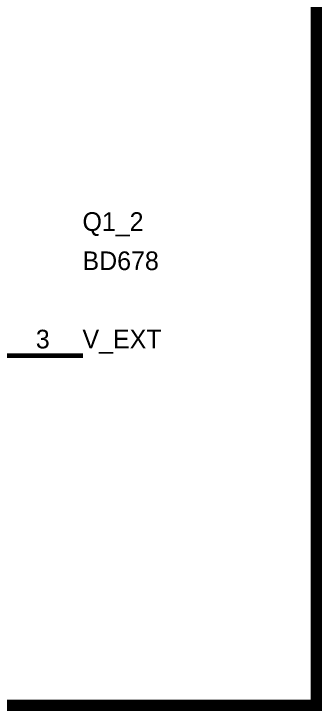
# Model space of a CAD drawing. Header units: inches. Extents: x -11.7 to 11.5, y 0 to 7.6.
# Drawn here: x 4.523 to 5.315, y 4.285 to 6.08 of the extents above; entities that cross this region are included whole.
import ezdxf

# ---------------------------------------------------------------- set-up
doc = ezdxf.new("R2010")
doc.units = ezdxf.units.IN
doc.header["$MEASUREMENT"] = 0
doc.layers.add('Sheet', color=255, linetype='Continuous')

msp = doc.modelspace()

# ---------------------------------------------------------------- linework, layer by layer
at = {"layer": 'Sheet'}
msp.add_lwpolyline([(0.2016, 7.1997, 0.0295, 0.0295, 0), (5.3003, 7.1997, 0.0295, 0.0295, 0), (5.3003, 4.2999, 0.0295, 0.0295, 0), (0.2016, 4.2999, 0.0295, 0.0295, 0), (0.2016, 7.1997, 0.0295, 0.0295, 0)], format="xyseb", close=True, dxfattribs=at)
msp.add_lwpolyline([(4.5006, 5.1998, 0.0118, 0.0118, 0), (4.7004, 5.1998, 0.0118, 0.0118, 0)], format="xyseb", dxfattribs=at)

# ---------------------------------------------------------------- texts
for s, height, p in [('Q1_2', 0.04801, (4.6989, 5.5212)), ('BD678', 0.04801, (4.6989, 5.4203)), ('3', 0.048, (4.5789, 5.2187)), ('V_EXT', 0.04801, (4.6989, 5.2187))]:
    msp.add_text(s, height=height, dxfattribs=at).set_placement(p)

doc.saveas('drawing.dxf')
